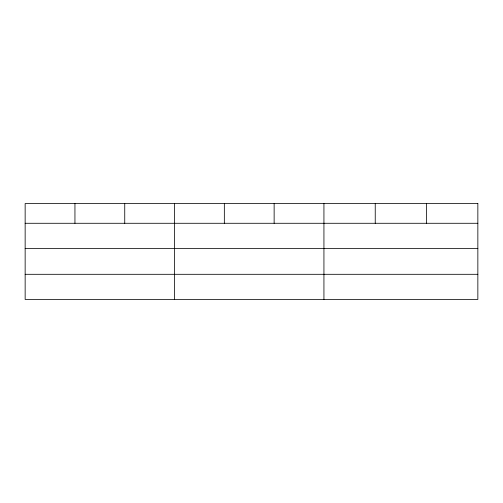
<?xml version="1.0" encoding="UTF-8"?>
<svg xmlns="http://www.w3.org/2000/svg" width="503" height="503" viewBox="0 0 503 503"><rect width="100%" height="100%" fill="white"/><g stroke="black" fill="none" stroke-linecap="round" stroke-linejoin="round"><path stroke-width="0.75" d="M25.15 223.282L477.85 223.282M25.15 248.413L477.85 248.413M25.15 274.305L477.85 274.305M426.544 203.564L426.544 223.282M375.238 203.564L375.238 223.282M323.932 203.564L323.932 299.436M274.135 203.564L274.135 223.282M224.338 203.564L224.338 223.282M174.541 203.564L174.541 299.436M124.744 203.564L124.744 223.282M74.947 203.564L74.947 223.282M477.85 203.564L25.15 203.564L25.15 299.436L477.85 299.436L477.85 203.564"/></g></svg>
